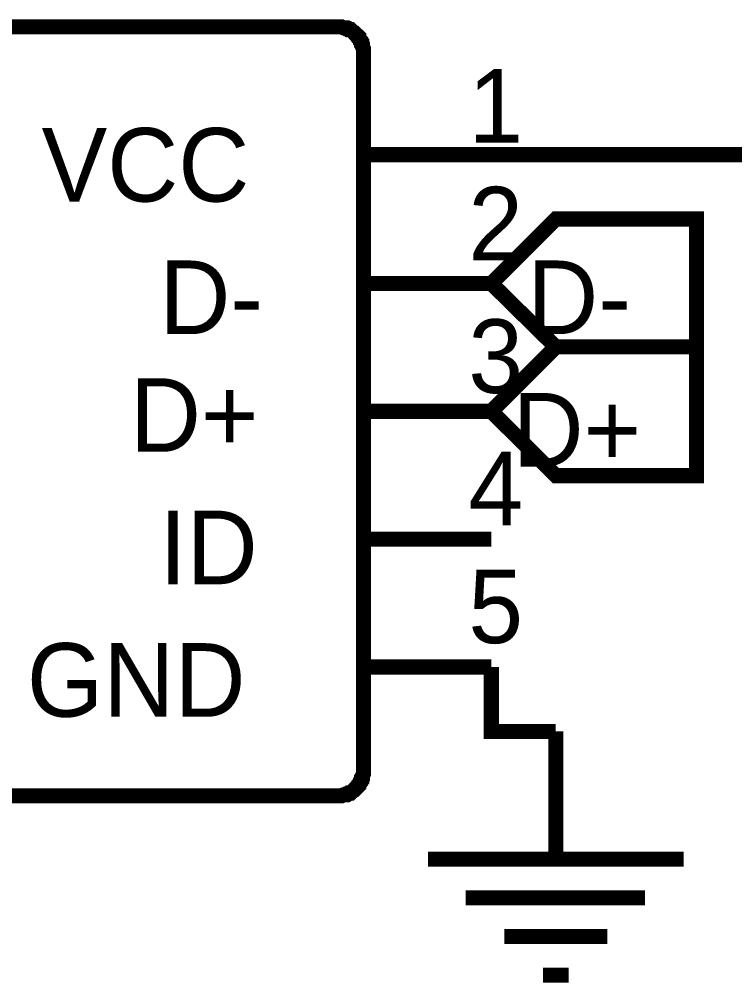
# Model space of a CAD drawing. Header units: millimetres. Extents: x 0 to 282, y 0 to 206.
# Drawn here: x 35.45 to 49.64, y 48.42 to 67.52 of the extents above; entities that cross this region are included whole.
import ezdxf

# ---------------------------------------------------------------- set-up
doc = ezdxf.new("R2010")
doc.units = ezdxf.units.MM
doc.layers.add('Sheet', color=255, linetype='Continuous')

msp = doc.modelspace()

# ---------------------------------------------------------------- linework, layer by layer
at = {"layer": 'Sheet', "const_width": 0.3}
for points in [[(32.627, 67.367), (41.764, 67.367)], [(41.764, 67.367), (41.782, 67.367), (41.818, 67.367), (41.836, 67.367), (41.873, 67.349), (41.891, 67.349), (41.928, 67.349), (41.946, 67.331), (41.964, 67.331), (41.982, 67.312), (42.019, 67.312), (42.037, 67.294), (42.055, 67.276), (42.074, 67.258), (42.092, 67.239), (42.11, 67.239), (42.128, 67.221), (42.147, 67.203), (42.165, 67.185), (42.183, 67.167), (42.183, 67.13), (42.201, 67.112), (42.219, 67.094), (42.219, 67.075), (42.238, 67.057), (42.238, 67.021), (42.256, 67.002), (42.256, 66.984), (42.256, 66.966), (42.274, 66.929), (42.274, 66.911), (42.274, 66.875), (42.274, 66.856)], [(42.274, 66.856), (42.274, 66.856), (42.274, 66.856), (42.274, 66.856), (42.274, 66.856), (42.274, 66.856), (42.274, 66.856), (42.274, 66.856), (42.274, 66.856), (42.274, 66.856), (42.274, 66.856), (42.274, 66.856), (42.274, 66.856), (42.274, 66.856), (42.274, 66.856), (42.274, 66.856), (42.274, 66.856), (42.274, 66.856), (42.274, 66.856), (42.274, 66.856), (42.274, 66.856), (42.274, 66.856), (42.274, 66.856), (42.274, 66.856), (42.274, 66.856), (42.274, 66.856), (42.274, 66.856), (42.274, 66.856), (42.274, 66.856), (42.274, 66.856), (42.274, 66.856), (42.274, 66.856), (42.274, 66.856)], [(42.274, 66.856), (42.274, 52.632)], [(42.274, 64.832), (44.809, 64.832)], [(44.809, 64.832), (51.156, 64.832)], [(42.274, 62.279), (44.809, 62.279)], [(42.274, 59.744), (44.809, 59.744)], [(42.274, 57.209), (44.809, 57.209)], [(42.274, 54.674), (44.809, 54.674)], [(44.809, 54.674), (44.809, 53.398), (46.086, 53.398)], [(46.086, 53.398), (46.086, 50.863)], [(42.274, 52.632), (42.274, 52.613), (42.274, 52.577), (42.274, 52.559), (42.256, 52.522), (42.256, 52.504), (42.256, 52.486), (42.238, 52.468), (42.238, 52.431), (42.219, 52.413), (42.219, 52.395), (42.201, 52.376), (42.183, 52.358), (42.183, 52.322), (42.165, 52.303), (42.147, 52.285), (42.128, 52.267), (42.11, 52.249), (42.092, 52.249), (42.074, 52.23), (42.055, 52.212), (42.037, 52.194), (42.019, 52.176), (41.982, 52.176), (41.964, 52.158), (41.946, 52.158), (41.928, 52.139), (41.891, 52.139), (41.873, 52.139), (41.836, 52.121), (41.818, 52.121), (41.782, 52.121), (41.764, 52.121)], [(41.764, 52.121), (32.627, 52.121)], [(43.551, 50.863), (48.621, 50.863)], [(44.299, 50.097), (47.855, 50.097)], [(45.064, 49.331), (47.107, 49.331)], [(45.83, 48.565), (46.341, 48.565)]]:
    msp.add_lwpolyline(points, dxfattribs=at)
at = {"layer": 'Sheet'}
for points, const_width in [([(46.086, 61.021), (44.809, 62.279), (46.086, 63.556), (48.876, 63.556), (48.876, 61.021), (46.086, 61.021)], 0.3), ([(46.086, 61.021), (44.809, 62.279), (46.086, 63.556), (48.876, 63.556), (48.876, 61.021), (46.086, 61.021)], 0.0991), ([(46.086, 58.468), (44.809, 59.744), (46.086, 61.021), (48.876, 61.021), (48.876, 58.468), (46.086, 58.468)], 0.3), ([(46.086, 58.468), (44.809, 59.744), (46.086, 61.021), (48.876, 61.021), (48.876, 58.468), (46.086, 58.468)], 0.0991)]:
    msp.add_lwpolyline(points, close=True, dxfattribs=dict(at, const_width=const_width))

# ---------------------------------------------------------------- texts
for s, p in [('1', (44.353, 65.069)), ('VCC', (35.891, 63.902)), ('2', (44.353, 62.735)), ('D-', (38.225, 61.276)), ('D-', (45.52, 61.276)), ('3', (44.353, 60.109)), ('D+', (37.642, 58.942)), ('D+', (45.229, 58.65)), ('4', (44.353, 57.483)), ('ID', (38.225, 56.316)), ('5', (44.353, 55.148)), ('GND', (35.599, 53.689))]:
    msp.add_text(s, height=1.459, dxfattribs=at).set_placement(p)

doc.saveas('drawing.dxf')
